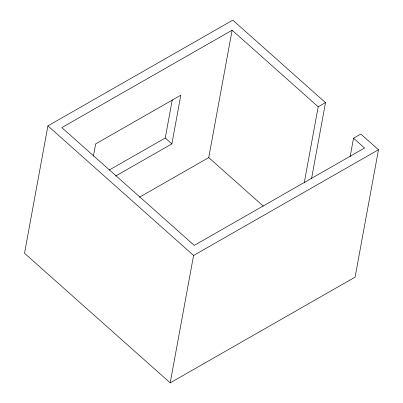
<?xml version="1.0" encoding="UTF-8"?>
<svg xmlns="http://www.w3.org/2000/svg" width="403" height="403" viewBox="0 0 403 403"><rect width="100%" height="100%" fill="white"/><g stroke="black" fill="none" stroke-linecap="round" stroke-linejoin="round"><path stroke-width="0.6" d="M311.544 178.675L325.503 102.619L232.798 20.15L47.902 125.877L24.523 253.255L170.202 382.85L355.098 277.123L378.477 149.745L360.816 134.033L353.522 138.209L350.116 156.757M93.4 156.223L95.662 143.901L180.811 95.214L171.874 143.891L115.656 176.04M109.032 170.147L165.255 138.002L172.267 99.798M139.423 197.233L208.744 157.598L232.123 30.215L318.204 106.79L304.245 182.851M170.202 382.85L193.581 255.467L378.477 149.745M232.123 30.215L61.825 127.595L194.256 245.402L364.554 148.027L353.522 138.209M318.204 106.79L325.503 102.619M208.744 157.598L263.31 206.135M165.255 138.002L171.874 143.891M47.902 125.877L193.581 255.467"/></g></svg>
